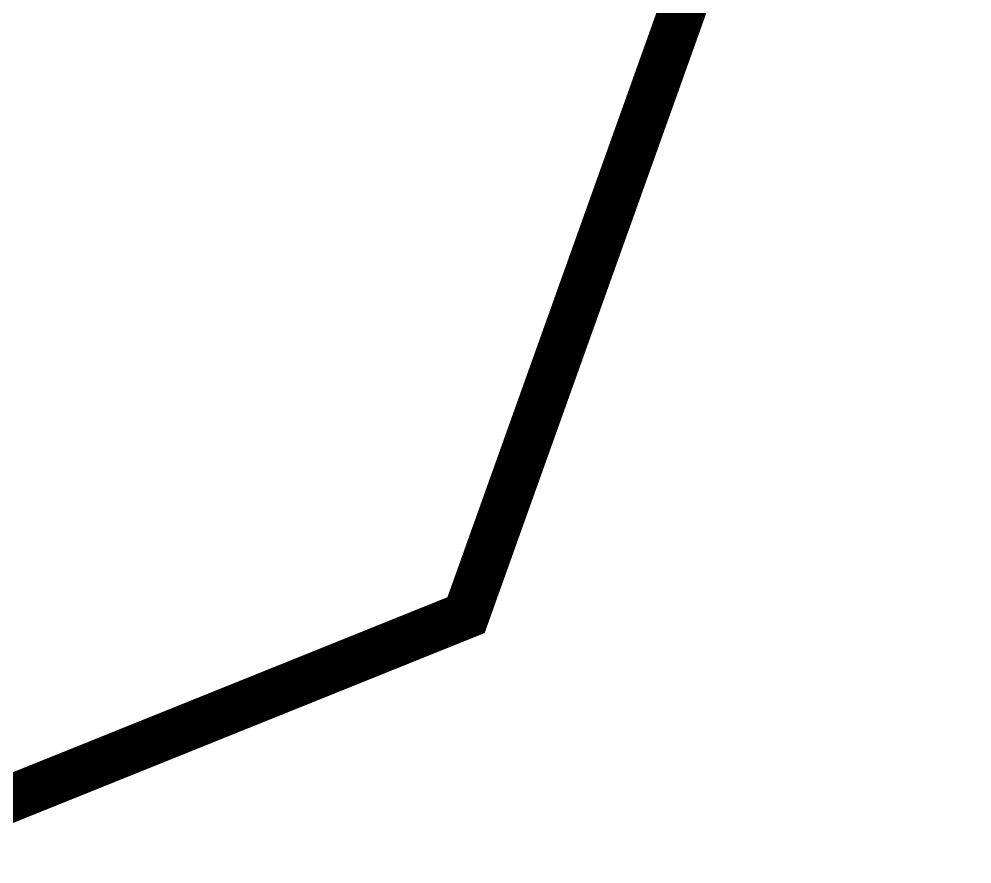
# Model space of a CAD drawing. Header units: metres. Extents: x 326467 to 340077, y 1811030 to 1824953.
# Drawn here: x 327005.7 to 327067, y 1813489.9 to 1813544.3 of the extents above; entities that cross this region are included whole.
import ezdxf

# ---------------------------------------------------------------- set-up
doc = ezdxf.new("R2010")
doc.units = ezdxf.units.M
doc.header["$MEASUREMENT"] = 0
doc.layers.add('CRZ LINE FOR RIVER OR CREEK', color=84, linetype='Continuous')
doc.layers.add('NDZ-200M FROM CRZ', color=30, linetype='Continuous')

# ---------------------------------------------------------------- blocks, each defined once
blk = doc.blocks.new('16')
at = {"layer": 'CRZ LINE FOR RIVER OR CREEK', "ltscale": 0.1, "const_width": 3.032, "flags": 128}
blk.add_lwpolyline([(326495.747, 1813638.515), (326540.299, 1813649.242), (326577.346, 1813653.011), (326637.317, 1813648.493), (326689.744, 1813631.916), (326711.42, 1813605.99), (326729.731, 1813575.001), (326748.493, 1813544.588), (326761.603, 1813514.105), (326801.513, 1813485.272), (326898.734, 1813472.614), (326963.444, 1813476.158), (326999.95, 1813492.049), (327034.42, 1813505.935), (327049.063, 1813546.897), (327059.299, 1813586.609), (327086.111, 1813639.192), (327120.637, 1813677.11), (327158.853, 1813700.033), (327213.894, 1813712.781)], dxfattribs=at)
at = {"layer": 'NDZ-200M FROM CRZ', "const_width": 3.032, "flags": 128}
blk.add_lwpolyline([(327213.894, 1813712.781), (327158.853, 1813700.033), (327120.637, 1813677.11), (327086.111, 1813639.192), (327059.299, 1813586.609), (327049.063, 1813546.897), (327034.42, 1813505.935), (326999.95, 1813492.049), (326963.444, 1813476.158), (326898.734, 1813472.614), (326801.513, 1813485.272), (326761.603, 1813514.105), (326748.493, 1813544.588), (326729.731, 1813575.001)], dxfattribs=at)

msp = doc.modelspace()

# ---------------------------------------------------------------- block references
msp.add_blockref('16', (0, 0))

doc.saveas('drawing.dxf')
